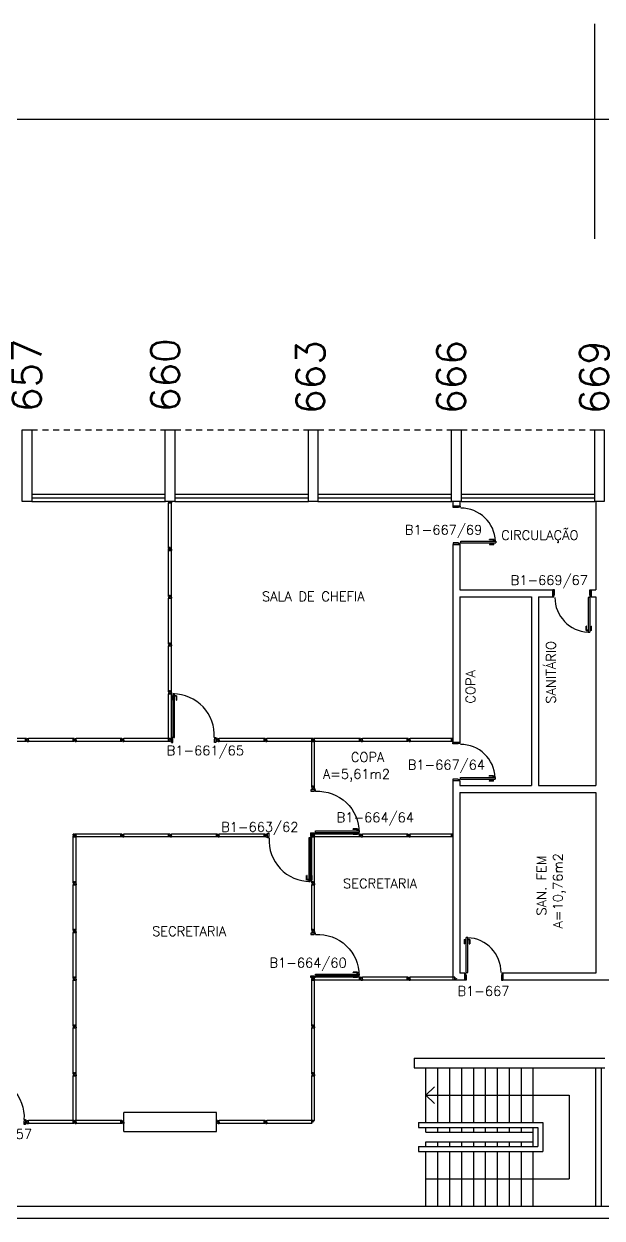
# Model space of a CAD drawing. Header units: millimetres. Extents: x 2308 to 2568, y 1142 to 1238.
# Drawn here: x 2513.47 to 2525.59, y 1211.99 to 1237.01 of the extents above; entities that cross this region are included whole.
import ezdxf

# ---------------------------------------------------------------- set-up
doc = ezdxf.new("R2010")
doc.units = ezdxf.units.MM
doc.linetypes.add('HIDDEN2', pattern=[0.1875, 0.125, -0.0625])
for name, color, linetype in [('1', 1, 'Continuous'), ('ALV', 2, 'Continuous'), ('AREA', 2, 'Continuous'), ('DIV', 2, 'Continuous'), ('ESC', 1, 'Continuous'), ('ESQ', 1, 'Continuous'), ('ESTR', 3, 'Continuous'), ('NOPILAR1', 2, 'Continuous'), ('PORTA', 2, 'Continuous'), ('PROJ', 1, 'HIDDEN2'), ('TEXTO', 2, 'Continuous'), ('TEXTO-ENDEREÇO', 2, 'Continuous'), ('USO1', 2, 'Continuous')]:
    doc.layers.add(name, color=color, linetype=linetype)
doc.styles.add('1', font='romans.shx')
doc.styles.add('NOPILAR', font='simplex.shx', dxfattribs={"height": 0.6})
doc.styles.add('UNB-100', font='simplex.shx', dxfattribs={"height": 0.2})
doc.styles.add('UNB-100-1', font='simplex.shx', dxfattribs={"height": 0.2})
doc.dimstyles.new('1-600', dxfattribs={"dimtxt": 1.1, "dimasz": 2.5, "dimexe": 2, "dimexo": 4, "dimgap": 0.2, "dimtad": 1, "dimdec": 0, "dimzin": 4, "dimdsep": 46, "dimlunit": 6, "dimtxsty": '1', "dimblk1": 'NONE', "dimblk2": 'NONE', "dimsah": 1, "dimcen": 0, "dimclrd": 2, "dimclre": 2, "dimclrt": 2, "dimadec": 0, "dimazin": 0, "dimtfac": 1, "dimtdec": 0, "dimtmove": 2, "dimatfit": 3, "dimldrblk": 'NONE', "dimfxl": 1, "dimtolj": 1, "dimtzin": 0, "dimarcsym": 0})

# ---------------------------------------------------------------- blocks, each defined once
blk = doc.blocks.new('PILAR-SLN')
blk.add_lwpolyline([(0.2, 0), (0.2, -1.5), (0, -1.5), (0, 0)], close=True)
blk = doc.blocks.new('DIVMT-SLN')
for p, q in [((-0.03, 0.03), (-0.03, 0.006)), ((-0.008, 0.03), (-0.03, 0.03)), ((-0.0185, 0.006), (-0.03, 0.006)), ((-0.0185, -0.006), (-0.0185, 0.006)), ((-0.008, 0.03), (-0.008, 0.02)), ((-0.008, 0.02), (0.008, 0.02)), ((-0.0051, 0), (0.0051, 0)), ((0.0051, 0), (-0.0051, 0)), ((-0.0051, 0), (0.0051, 0)), ((0, -0.0051), (0, 0.0051)), ((0, 0.0051), (0, -0.0051)), ((0.008, 0.03), (0.008, 0.02)), ((0.008, 0.03), (0.03, 0.03)), ((0.0205, 0.006), (0.03, 0.006)), ((0.0205, -0.006), (0.0205, 0.006)), ((0.0205, 0.006), (0.0205, -0.006)), ((0.0205, 0.006), (0.03, 0.006)), ((0.97, 0.03), (0.03, 0.03)), ((0.03, 0.006), (0.03, 0.03)), ((0.03, -0.03), (0.03, 0.03)), ((0.03, -0.005), (0.03, 0.005)), ((0.97, -0.03), (0.97, 0.03)), ((0.97, 0.03), (0.97, 0.009)), ((0.97, 0.009), (0.97, 0.027)), ((0.9795, 0.006), (0.97, 0.006)), ((0.97, -0.005), (0.97, 0.005)), ((0.9795, 0.006), (0.9795, -0.006)), ((1.0051, 0), (0.9949, 0)), ((1, 0.0051), (1, -0.0051)), ((-0.0185, -0.006), (-0.03, -0.006)), ((-0.03, -0.03), (-0.03, -0.006)), ((-0.008, -0.03), (-0.03, -0.03)), ((-0.008, -0.03), (-0.008, -0.02)), ((-0.008, -0.02), (0.008, -0.02)), ((0.008, -0.03), (0.008, -0.02)), ((0.008, -0.03), (0.03, -0.03)), ((0.0205, -0.006), (0.03, -0.006)), ((0.0205, -0.006), (0.03, -0.006)), ((0.03, -0.006), (0.03, -0.03)), ((0.97, -0.03), (0.03, -0.03)), ((0.9795, -0.006), (0.97, -0.006)), ((0.97, -0.009), (0.97, -0.027))]:
    blk.add_line(p, q)
blk = doc.blocks.new('PDV2D-SLN')
at = {"layer": 'DIV'}
for p, q in [((0.03, 0.05), (0.06, 0.05)), ((0.03, 0.035), (0.03, 0.05)), ((0.03, -0.035), (0.03, 0.035)), ((0.06, 0.05), (0.06, -0.02)), ((0.941, 0.05), (0.941, -0.02)), ((0.971, 0.05), (0.941, 0.05)), ((0.971, 0.035), (0.971, 0.05)), ((0.971, -0.035), (0.971, 0.035)), ((0.03, -0.05), (0.03, -0.035)), ((0.05, -0.05), (0.03, -0.05)), ((0.05, -0.02), (0.06, -0.02)), ((0.05, -0.02), (0.05, -0.05)), ((0.079, -0.05), (0.109, -0.05)), ((0.079, -0.05), (0.079, -0.965)), ((0.109, -0.05), (0.109, -0.965)), ((0.951, -0.02), (0.941, -0.02)), ((0.951, -0.02), (0.951, -0.05)), ((0.951, -0.05), (0.971, -0.05)), ((0.971, -0.05), (0.971, -0.035)), ((0.109, -0.965), (0.079, -0.965))]:
    blk.add_line(p, q, dxfattribs=at)
at = {"layer": 'DIV', "color": 1}
for p, q in [((0.036, -0.925), (0.036, -0.835)), ((0.046, -0.835), (0.036, -0.835)), ((0.036, -0.925), (0.076, -0.925)), ((0.046, -0.915), (0.046, -0.835)), ((0.046, -0.915), (0.076, -0.915)), ((0.141, -0.915), (0.111, -0.915)), ((0.151, -0.925), (0.111, -0.925)), ((0.141, -0.915), (0.141, -0.835)), ((0.141, -0.835), (0.151, -0.835)), ((0.151, -0.925), (0.151, -0.835))]:
    blk.add_line(p, q, dxfattribs=at)
blk.add_arc((0.076, -0.1), 0.864, 270.1564, 3.345, dxfattribs=at)
blk = doc.blocks.new('MTT-SLN')
for p, q in [((-0.008, 0.03), (-0.03, 0.03)), ((-0.03, 0.03), (-0.03, 0.006)), ((-0.0185, 0.006), (-0.03, 0.006)), ((-0.0185, -0.006), (-0.0185, 0.006)), ((-0.008, 0.03), (-0.008, 0.02)), ((-0.008, 0.02), (0.008, 0.02)), ((-0.0051, 0), (0.0051, 0)), ((0, -0.0051), (0, 0.0051)), ((0.008, 0.03), (0.03, 0.03)), ((0.008, 0.03), (0.008, 0.02)), ((0.0205, -0.006), (0.0205, 0.006)), ((0.0205, 0.006), (0.03, 0.006)), ((0.03, 0.006), (0.03, 0.03)), ((-0.03, -0.03), (-0.03, -0.006)), ((-0.0185, -0.006), (-0.03, -0.006)), ((-0.008, -0.03), (-0.03, -0.03)), ((-0.008, -0.02), (0.008, -0.02)), ((-0.008, -0.03), (-0.008, -0.02)), ((0.008, -0.03), (0.008, -0.02)), ((0.008, -0.03), (0.03, -0.03)), ((0.0205, -0.006), (0.03, -0.006)), ((0.03, -0.006), (0.03, -0.03))]:
    blk.add_line(p, q)
blk = doc.blocks.new('PDV2E-SLN')
at = {"layer": 'DIV', "color": 1}
for p, q in [((0.023, 0.925), (0.063, 0.925)), ((0.023, 0.925), (0.023, 0.835)), ((0.033, 0.835), (0.023, 0.835)), ((0.033, 0.915), (0.063, 0.915)), ((0.033, 0.915), (0.033, 0.835)), ((0.138, 0.925), (0.097, 0.925)), ((0.128, 0.915), (0.097, 0.915)), ((0.128, 0.915), (0.128, 0.835)), ((0.128, 0.835), (0.137, 0.835)), ((0.138, 0.925), (0.138, 0.835))]:
    blk.add_line(p, q, dxfattribs=at)
at = {"layer": 'DIV'}
for p, q in [((0.065, 0.05), (0.065, 0.965)), ((0.095, 0.965), (0.065, 0.965)), ((0.095, 0.05), (0.095, 0.965)), ((0.049, 0.05), (0.029, 0.05)), ((0.029, 0.05), (0.029, 0.035)), ((0.029, 0.035), (0.029, -0.035)), ((0.049, 0.02), (0.049, 0.05)), ((0.049, 0.02), (0.059, 0.02)), ((0.059, -0.05), (0.059, 0.02)), ((0.065, 0.05), (0.095, 0.05)), ((0.928, -0.05), (0.928, 0.02)), ((0.938, 0.02), (0.928, 0.02)), ((0.938, 0.05), (0.958, 0.05)), ((0.938, 0.02), (0.938, 0.05)), ((0.958, 0.05), (0.958, 0.035)), ((0.958, 0.035), (0.958, -0.035)), ((0.029, -0.035), (0.029, -0.05)), ((0.029, -0.05), (0.059, -0.05)), ((0.958, -0.05), (0.928, -0.05)), ((0.958, -0.035), (0.958, -0.05))]:
    blk.add_line(p, q, dxfattribs=at)
at = {"layer": 'DIV', "color": 1}
blk.add_arc((0.063, 0.1), 0.864, 356.655, 89.8436, dxfattribs=at)
blk = doc.blocks.new('DIVINI-SLN')
for p, q in [((-0.005, 0), (0.005, 0)), ((0.008, 0.02), (0, 0.02)), ((0, 0.001), (0, 0.02)), ((0, -0.005), (0, 0.005)), ((0, -0.02), (0, 0.001)), ((0.008, 0.03), (0.03, 0.03)), ((0.008, 0.03), (0.008, 0.02)), ((0.02, 0.006), (0.03, 0.006)), ((0.02, 0.006), (0.02, -0.006)), ((0.02, -0.004), (0.02, 0.004)), ((0.023, 0.006), (0.027, 0.006)), ((0.97, 0.03), (0.03, 0.03)), ((0.03, -0.03), (0.03, 0.03)), ((0.03, 0.009), (0.03, 0.027)), ((0.03, -0.005), (0.03, 0.005)), ((0.97, 0.03), (0.97, 0.009)), ((0.97, -0.03), (0.97, 0.03)), ((0.97, 0.009), (0.97, 0.027)), ((0.98, 0.006), (0.97, 0.006)), ((0.97, -0.005), (0.97, 0.005)), ((0.98, 0.006), (0.98, -0.006)), ((0.99, 0), (1.008, 0)), ((0.999, 0.006), (0.999, -0.006)), ((0, -0.02), (0.008, -0.02)), ((0.008, -0.03), (0.008, -0.02)), ((0.008, -0.03), (0.03, -0.03)), ((0.02, -0.006), (0.03, -0.006)), ((0.023, -0.006), (0.027, -0.006)), ((0.03, -0.009), (0.03, -0.027)), ((0.97, -0.03), (0.03, -0.03)), ((0.98, -0.006), (0.97, -0.006)), ((0.97, -0.009), (0.97, -0.027))]:
    blk.add_line(p, q)
blk = doc.blocks.new('MTINI-SLN')
for p, q in [((-0.03, 0.008), (-0.03, 0.03)), ((0.03, 0.03), (-0.03, 0.03)), ((-0.03, 0.008), (-0.02, 0.008)), ((-0.009, 0.03), (-0.027, 0.03)), ((-0.02, 0.008), (-0.02, 0)), ((-0.001, 0), (-0.02, 0)), ((-0.006, 0.02), (-0.006, 0.03)), ((-0.006, 0.023), (-0.006, 0.027)), ((-0.006, 0.02), (0.006, 0.02)), ((0.005, 0.03), (-0.005, 0.03)), ((0.005, 0), (-0.005, 0)), ((0.004, 0.02), (-0.004, 0.02)), ((0.02, 0), (-0.001, 0)), ((0, -0.005), (0, 0.005)), ((0.006, 0.02), (0.006, 0.03)), ((0.006, 0.023), (0.006, 0.027)), ((0.009, 0.03), (0.027, 0.03)), ((0.03, 0.008), (0.02, 0.008)), ((0.02, 0), (0.02, 0.008)), ((0.03, 0.008), (0.03, 0.03))]:
    blk.add_line(p, q)
blk = doc.blocks.new('PD80-SLN')
at = {"color": 1}
for p, q in [((-0.777, 0.01), (-0.777, -0.03)), ((-0.777, 0.01), (-0.687, 0.01)), ((-0.687, 0), (-0.687, 0.01)), ((-0.777, -0.105), (-0.777, -0.065)), ((-0.777, -0.105), (-0.687, -0.105)), ((-0.767, 0), (-0.767, -0.03)), ((-0.767, 0), (-0.687, 0)), ((-0.767, -0.095), (-0.767, -0.065)), ((-0.767, -0.095), (-0.687, -0.095)), ((-0.687, -0.095), (-0.687, -0.105))]:
    blk.add_line(p, q, dxfattribs=at)
at = {"color": 2}
for p, q in [((-0.075, 0), (0.075, 0)), ((-0.075, 0), (-0.075, -0.02)), ((0.075, -0.03), (0.075, 0)), ((-0.817, -0.065), (-0.817, -0.03)), ((-0.085, -0.03), (-0.817, -0.03)), ((-0.085, -0.065), (-0.817, -0.065)), ((-0.085, -0.03), (-0.085, -0.065)), ((-0.075, -0.02), (-0.04, -0.02)), ((-0.04, -0.03), (-0.04, -0.02)), ((-0.04, -0.03), (0.075, -0.03)), ((-0.075, -0.781), (-0.04, -0.781)), ((-0.075, -0.801), (-0.075, -0.781)), ((-0.075, -0.801), (0.075, -0.801)), ((-0.075, -0.802), (0.075, -0.802)), ((-0.04, -0.771), (0.075, -0.771)), ((-0.04, -0.771), (-0.04, -0.781)), ((0.075, -0.771), (0.075, -0.801))]:
    blk.add_line(p, q, dxfattribs=at)
at = {"color": 1}
blk.add_arc((-0.085, -0.03), 0.731, 182.6571, 270, dxfattribs=at)
blk = doc.blocks.new('PE80-SLN')
at = {"color": 2}
for p, q in [((0.075, 0), (-0.075, 0)), ((-0.075, -0.03), (-0.075, 0)), ((0.075, 0), (0.075, -0.02)), ((0.04, -0.03), (-0.075, -0.03)), ((0.075, -0.02), (0.04, -0.02)), ((0.04, -0.03), (0.04, -0.02)), ((0.085, -0.03), (0.817, -0.03)), ((0.085, -0.03), (0.085, -0.065)), ((0.085, -0.065), (0.817, -0.065)), ((0.817, -0.065), (0.817, -0.03)), ((0.04, -0.771), (-0.075, -0.771)), ((-0.075, -0.771), (-0.075, -0.801)), ((0.075, -0.801), (-0.075, -0.801)), ((0.075, -0.802), (-0.075, -0.802)), ((0.04, -0.771), (0.04, -0.781)), ((0.075, -0.781), (0.04, -0.781)), ((0.075, -0.801), (0.075, -0.781))]:
    blk.add_line(p, q, dxfattribs=at)
at = {"color": 1}
for p, q in [((0.777, 0.01), (0.687, 0.01)), ((0.687, 0), (0.687, 0.01)), ((0.777, 0.01), (0.777, -0.03)), ((0.767, 0), (0.687, 0)), ((0.767, -0.095), (0.687, -0.095)), ((0.687, -0.095), (0.687, -0.105)), ((0.777, -0.105), (0.687, -0.105)), ((0.767, 0), (0.767, -0.03)), ((0.767, -0.095), (0.767, -0.065)), ((0.777, -0.105), (0.777, -0.065))]:
    blk.add_line(p, q, dxfattribs=at)
blk.add_arc((0.085, -0.03), 0.731, 270, 357.3429, dxfattribs=at)
blk = doc.blocks.new('*D80')
at = {"layer": 'USO1', "color": 2, "lineweight": -2, "transparency": 16777216}
for p, q in [((2477.526, 1232.506), (2477.526, 1237.006)), ((2525.431, 1232.506), (2525.431, 1237.006)), ((2525.431, 1235.006), (2477.526, 1235.006))]:
    blk.add_line(p, q, dxfattribs=at)
at = {"layer": 'USO1', "color": 2, "transparency": 16777216, "insert": (2501.479, 1235.756), "char_height": 1.1, "attachment_point": 5, "rotation": 360, "style": '1'}
blk.add_mtext('\\A1;História', dxfattribs=at)
blk = doc.blocks.new('_NONE')
at = {"color": 0, "linetype": 'ByBlock'}
blk.add_circle((0, 0), 0.25, dxfattribs=at)

msp = doc.modelspace()

# ---------------------------------------------------------------- linework, layer by layer
at = {"layer": 'ALV'}
for p, q in [((2522.456, 1227.006), (2522.456, 1226.906)), ((2522.606, 1226.906), (2522.456, 1226.906)), ((2522.606, 1227.006), (2522.606, 1226.906)), ((2525.456, 1227.006), (2525.456, 1225.156)), ((2522.456, 1226.105), (2522.456, 1221.958)), ((2522.456, 1226.105), (2522.606, 1226.105)), ((2522.606, 1226.105), (2522.606, 1225.156)), ((2522.606, 1225.156), (2524.555, 1225.156)), ((2524.555, 1225.156), (2524.555, 1225.006)), ((2525.356, 1225.156), (2525.456, 1225.156)), ((2525.356, 1225.156), (2525.356, 1225.006)), ((2522.606, 1225.006), (2524.106, 1225.006)), ((2522.606, 1225.006), (2522.606, 1221.958)), ((2524.106, 1225.006), (2524.106, 1221.056)), ((2524.256, 1225.006), (2524.555, 1225.006)), ((2524.256, 1225.006), (2524.256, 1221.056)), ((2525.356, 1225.006), (2525.456, 1225.006)), ((2525.456, 1225.006), (2525.456, 1221.056)), ((2522.606, 1221.958), (2522.456, 1221.958)), ((2522.456, 1221.156), (2522.456, 1216.978)), ((2522.606, 1221.156), (2522.456, 1221.156)), ((2522.606, 1221.156), (2522.606, 1221.056)), ((2522.606, 1221.056), (2524.106, 1221.056)), ((2522.606, 1220.906), (2525.456, 1220.906)), ((2522.606, 1220.906), (2522.606, 1217.128)), ((2524.256, 1221.056), (2525.456, 1221.056)), ((2525.456, 1220.906), (2525.456, 1217.128)), ((2522.706, 1217.128), (2522.606, 1217.128)), ((2522.706, 1216.978), (2522.706, 1217.128)), ((2525.456, 1217.128), (2523.508, 1217.128)), ((2523.508, 1216.978), (2523.508, 1217.128)), ((2522.706, 1216.978), (2522.456, 1216.978)), ((2527.555, 1216.978), (2523.508, 1216.978)), ((2521.645, 1215.345), (2525.646, 1215.345)), ((2521.645, 1215.345), (2521.645, 1215.145)), ((2521.645, 1215.145), (2525.646, 1215.145)), ((2525.446, 1215.145), (2525.446, 1212.245)), ((2525.566, 1215.145), (2525.566, 1212.245)), ((2324.472, 1212.245), (2546.431, 1212.245)), ((2324.472, 1211.995), (2546.481, 1211.995))]:
    msp.add_line(p, q, dxfattribs=at)
at = {"layer": 'DIV'}
for p, q in [((2521.523, 1222.038), (2521.501, 1222.038)), ((2521.501, 1222.038), (2521.501, 1222.014)), ((2521.513, 1222.014), (2521.501, 1222.014)), ((2521.501, 1221.978), (2521.501, 1222.002)), ((2521.513, 1222.002), (2521.501, 1222.002)), ((2521.523, 1221.978), (2521.501, 1221.978)), ((2521.513, 1222.002), (2521.513, 1222.014)), ((2521.523, 1222.038), (2521.523, 1222.028)), ((2521.523, 1222.028), (2521.539, 1222.028)), ((2521.523, 1221.988), (2521.539, 1221.988)), ((2521.523, 1221.978), (2521.523, 1221.988)), ((2521.526, 1222.008), (2521.536, 1222.008)), ((2521.536, 1222.008), (2521.526, 1222.008)), ((2521.526, 1222.008), (2521.536, 1222.008)), ((2521.531, 1222.013), (2521.531, 1222.002)), ((2521.531, 1222.002), (2521.531, 1222.013)), ((2521.539, 1222.038), (2521.561, 1222.038)), ((2521.539, 1222.038), (2521.539, 1222.028)), ((2521.539, 1221.978), (2521.539, 1221.988)), ((2521.539, 1221.978), (2521.561, 1221.978)), ((2521.552, 1222.014), (2521.561, 1222.014)), ((2521.552, 1222.014), (2521.552, 1222.002)), ((2521.552, 1222.002), (2521.552, 1222.014)), ((2521.552, 1222.014), (2521.561, 1222.014)), ((2521.552, 1222.002), (2521.561, 1222.002)), ((2521.552, 1222.002), (2521.561, 1222.002)), ((2521.561, 1221.978), (2521.561, 1222.038)), ((2521.561, 1222.014), (2521.561, 1222.038)), ((2522.427, 1222.038), (2521.561, 1222.038)), ((2521.561, 1222.003), (2521.561, 1222.013)), ((2521.561, 1222.002), (2521.561, 1221.978)), ((2522.427, 1221.978), (2521.561, 1221.978)), ((2522.427, 1222.038), (2522.427, 1222.017)), ((2522.427, 1221.978), (2522.427, 1222.038)), ((2522.427, 1222.017), (2522.427, 1222.035)), ((2522.436, 1222.014), (2522.427, 1222.014)), ((2522.427, 1222.003), (2522.427, 1222.013)), ((2522.436, 1222.002), (2522.427, 1222.002)), ((2522.427, 1221.999), (2522.427, 1221.981)), ((2522.436, 1222.014), (2522.436, 1222.002)), ((2522.462, 1222.008), (2522.451, 1222.008)), ((2522.457, 1222.013), (2522.457, 1222.002)), ((2519.501, 1221.038), (2519.525, 1221.038)), ((2519.501, 1221.016), (2519.501, 1221.038)), ((2519.501, 1221.016), (2519.511, 1221.016)), ((2519.501, 1221), (2519.501, 1220.978)), ((2519.501, 1221), (2519.511, 1221)), ((2519.501, 1220.978), (2519.561, 1220.978)), ((2519.525, 1220.978), (2519.501, 1220.978)), ((2519.511, 1221.016), (2519.511, 1221)), ((2519.525, 1221.026), (2519.525, 1221.038)), ((2519.525, 1221.026), (2519.537, 1221.026)), ((2519.525, 1220.987), (2519.525, 1220.978)), ((2519.537, 1220.987), (2519.525, 1220.987)), ((2519.525, 1220.987), (2519.525, 1220.978)), ((2519.525, 1220.987), (2519.537, 1220.987)), ((2519.536, 1221.008), (2519.526, 1221.008)), ((2519.526, 1221.008), (2519.536, 1221.008)), ((2519.526, 1220.978), (2519.536, 1220.978)), ((2519.531, 1221.013), (2519.531, 1221.002)), ((2519.531, 1221.002), (2519.531, 1221.013)), ((2519.531, 1221.013), (2519.531, 1221.002)), ((2519.561, 1221.038), (2519.537, 1221.038)), ((2519.537, 1221.026), (2519.537, 1221.038)), ((2519.537, 1220.987), (2519.537, 1220.978)), ((2519.537, 1220.987), (2519.537, 1220.978)), ((2519.537, 1220.978), (2519.561, 1220.978)), ((2519.551, 1221.016), (2519.551, 1221)), ((2519.561, 1221.016), (2519.551, 1221.016)), ((2519.561, 1221), (2519.551, 1221)), ((2519.561, 1221.016), (2519.561, 1221.038)), ((2519.561, 1221), (2519.561, 1220.978)), ((2521.523, 1220.038), (2521.501, 1220.038)), ((2521.501, 1220.038), (2521.501, 1220.014)), ((2521.513, 1220.014), (2521.501, 1220.014)), ((2521.501, 1219.978), (2521.501, 1220.002)), ((2521.513, 1220.002), (2521.501, 1220.002)), ((2521.523, 1219.978), (2521.501, 1219.978)), ((2521.513, 1220.002), (2521.513, 1220.014)), ((2521.523, 1220.038), (2521.523, 1220.028)), ((2521.523, 1220.028), (2521.539, 1220.028)), ((2521.523, 1219.988), (2521.539, 1219.988)), ((2521.523, 1219.978), (2521.523, 1219.988)), ((2521.526, 1220.008), (2521.536, 1220.008)), ((2521.536, 1220.008), (2521.526, 1220.008)), ((2521.526, 1220.008), (2521.536, 1220.008)), ((2521.531, 1220.013), (2521.531, 1220.002)), ((2521.531, 1220.002), (2521.531, 1220.013)), ((2521.539, 1220.038), (2521.561, 1220.038)), ((2521.539, 1220.038), (2521.539, 1220.028)), ((2521.539, 1219.978), (2521.539, 1219.988)), ((2521.539, 1219.978), (2521.561, 1219.978)), ((2521.552, 1220.014), (2521.561, 1220.014)), ((2521.552, 1220.014), (2521.552, 1220.002)), ((2521.552, 1220.002), (2521.552, 1220.014)), ((2521.552, 1220.014), (2521.561, 1220.014)), ((2521.552, 1220.002), (2521.561, 1220.002)), ((2521.552, 1220.002), (2521.561, 1220.002)), ((2521.561, 1219.978), (2521.561, 1220.038)), ((2521.561, 1220.014), (2521.561, 1220.038)), ((2522.426, 1220.038), (2521.561, 1220.038)), ((2521.561, 1220.003), (2521.561, 1220.013)), ((2521.561, 1220.002), (2521.561, 1219.978)), ((2522.426, 1219.978), (2521.561, 1219.978)), ((2522.426, 1220.038), (2522.426, 1220.017)), ((2522.426, 1219.978), (2522.426, 1220.038)), ((2522.426, 1220.017), (2522.426, 1220.035)), ((2522.435, 1220.014), (2522.426, 1220.014)), ((2522.426, 1220.003), (2522.426, 1220.013)), ((2522.435, 1220.002), (2522.426, 1220.002)), ((2522.426, 1219.999), (2522.426, 1219.981)), ((2522.435, 1220.014), (2522.435, 1220.002)), ((2522.461, 1220.008), (2522.451, 1220.008)), ((2522.456, 1220.013), (2522.456, 1220.002)), ((2519.501, 1218.038), (2519.525, 1218.038)), ((2519.501, 1218.016), (2519.501, 1218.038)), ((2519.501, 1218.016), (2519.511, 1218.016)), ((2519.501, 1218), (2519.501, 1217.978)), ((2519.501, 1218), (2519.511, 1218)), ((2519.501, 1217.978), (2519.561, 1217.978)), ((2519.525, 1217.978), (2519.501, 1217.978)), ((2519.511, 1218.016), (2519.511, 1218)), ((2519.525, 1218.026), (2519.525, 1218.038)), ((2519.525, 1218.026), (2519.537, 1218.026)), ((2519.525, 1217.987), (2519.525, 1217.978)), ((2519.537, 1217.987), (2519.525, 1217.987)), ((2519.525, 1217.987), (2519.525, 1217.978)), ((2519.525, 1217.987), (2519.537, 1217.987)), ((2519.536, 1218.008), (2519.526, 1218.008)), ((2519.526, 1218.008), (2519.536, 1218.008)), ((2519.526, 1217.978), (2519.536, 1217.978)), ((2519.531, 1218.013), (2519.531, 1218.002)), ((2519.531, 1218.002), (2519.531, 1218.013)), ((2519.531, 1218.013), (2519.531, 1218.002)), ((2519.561, 1218.038), (2519.537, 1218.038)), ((2519.537, 1218.026), (2519.537, 1218.038)), ((2519.537, 1217.987), (2519.537, 1217.978)), ((2519.537, 1217.987), (2519.537, 1217.978)), ((2519.537, 1217.978), (2519.561, 1217.978)), ((2519.551, 1218.016), (2519.551, 1218)), ((2519.561, 1218.016), (2519.551, 1218.016)), ((2519.561, 1218), (2519.551, 1218)), ((2519.561, 1218.016), (2519.561, 1218.038)), ((2519.561, 1218), (2519.561, 1217.978)), ((2517.501, 1214.208), (2515.561, 1214.208)), ((2515.561, 1213.808), (2515.561, 1214.208)), ((2517.501, 1213.808), (2517.501, 1214.208)), ((2515.523, 1214.038), (2515.501, 1214.038)), ((2515.501, 1214.038), (2515.501, 1214.014)), ((2515.513, 1214.014), (2515.501, 1214.014)), ((2515.501, 1213.978), (2515.501, 1214.002)), ((2515.513, 1214.002), (2515.501, 1214.002)), ((2515.523, 1213.978), (2515.501, 1213.978)), ((2515.513, 1214.002), (2515.513, 1214.014)), ((2515.523, 1214.038), (2515.523, 1214.028)), ((2515.523, 1214.028), (2515.539, 1214.028)), ((2515.523, 1213.988), (2515.539, 1213.988)), ((2515.523, 1213.978), (2515.523, 1213.988)), ((2515.526, 1214.008), (2515.536, 1214.008)), ((2515.536, 1214.008), (2515.526, 1214.008)), ((2515.526, 1214.008), (2515.536, 1214.008)), ((2515.531, 1214.013), (2515.531, 1214.002)), ((2515.531, 1214.002), (2515.531, 1214.013)), ((2515.539, 1214.038), (2515.561, 1214.038)), ((2515.539, 1214.038), (2515.539, 1214.028)), ((2515.539, 1213.978), (2515.539, 1213.988)), ((2515.539, 1213.978), (2515.561, 1213.978)), ((2515.552, 1214.014), (2515.561, 1214.014)), ((2515.552, 1214.014), (2515.552, 1214.002)), ((2515.552, 1214.002), (2515.552, 1214.014)), ((2515.552, 1214.014), (2515.561, 1214.014)), ((2515.552, 1214.002), (2515.561, 1214.002)), ((2515.552, 1214.002), (2515.561, 1214.002)), ((2515.561, 1213.978), (2515.561, 1214.038)), ((2515.561, 1214.014), (2515.561, 1214.038)), ((2515.561, 1214.003), (2515.561, 1214.013)), ((2515.561, 1214.002), (2515.561, 1213.978)), ((2515.561, 1213.808), (2517.501, 1213.808))]:
    msp.add_line(p, q, dxfattribs=at)
at = {"layer": 'ESC'}
for p, q in [((2521.894, 1213.995), (2521.894, 1215.145)), ((2522.144, 1213.995), (2522.144, 1215.145)), ((2522.394, 1213.995), (2522.394, 1215.145)), ((2522.644, 1213.995), (2522.644, 1215.145)), ((2522.894, 1213.995), (2522.894, 1215.145)), ((2523.144, 1213.995), (2523.144, 1215.145)), ((2523.394, 1213.995), (2523.394, 1215.145)), ((2523.644, 1213.995), (2523.644, 1215.145)), ((2523.894, 1213.995), (2523.894, 1215.145)), ((2524.144, 1213.995), (2524.144, 1215.145)), ((2521.894, 1214.57), (2522.071, 1214.747)), ((2521.894, 1214.57), (2524.894, 1214.57)), ((2521.894, 1214.57), (2522.071, 1214.394)), ((2524.894, 1214.57), (2524.894, 1212.819)), ((2521.741, 1213.995), (2524.341, 1213.995)), ((2521.741, 1213.995), (2521.741, 1213.895)), ((2521.741, 1213.895), (2524.241, 1213.895)), ((2521.894, 1213.795), (2521.894, 1213.895)), ((2522.144, 1213.795), (2522.144, 1213.895)), ((2522.394, 1213.795), (2522.394, 1213.895)), ((2522.644, 1213.795), (2522.644, 1213.895)), ((2522.894, 1213.795), (2522.894, 1213.895)), ((2523.144, 1213.795), (2523.144, 1213.895)), ((2523.394, 1213.795), (2523.394, 1213.895)), ((2523.644, 1213.795), (2523.644, 1213.895)), ((2523.894, 1213.795), (2523.894, 1213.895)), ((2524.144, 1213.492), (2524.144, 1213.895)), ((2524.241, 1213.895), (2524.241, 1213.492)), ((2524.341, 1213.995), (2524.341, 1213.392)), ((2521.894, 1213.795), (2522.386, 1213.795)), ((2521.894, 1213.592), (2524.144, 1213.592)), ((2521.894, 1213.492), (2521.894, 1213.592)), ((2522.144, 1213.492), (2522.144, 1213.592)), ((2522.386, 1213.795), (2523.172, 1213.795)), ((2522.394, 1213.492), (2522.394, 1213.592)), ((2522.644, 1213.492), (2522.644, 1213.592)), ((2522.894, 1213.492), (2522.894, 1213.592)), ((2523.107, 1213.795), (2523.384, 1213.795)), ((2523.144, 1213.492), (2523.144, 1213.592)), ((2523.384, 1213.795), (2524.144, 1213.795)), ((2523.394, 1213.492), (2523.394, 1213.592)), ((2523.644, 1213.492), (2523.644, 1213.592)), ((2523.894, 1213.492), (2523.894, 1213.592)), ((2521.741, 1213.492), (2524.241, 1213.492)), ((2521.741, 1213.492), (2521.741, 1213.392)), ((2521.741, 1213.392), (2524.341, 1213.392)), ((2521.894, 1212.245), (2521.894, 1213.392)), ((2522.144, 1212.245), (2522.144, 1213.392)), ((2522.394, 1212.245), (2522.394, 1213.392)), ((2522.644, 1212.245), (2522.644, 1213.392)), ((2522.894, 1212.245), (2522.894, 1213.392)), ((2523.144, 1212.245), (2523.144, 1213.392)), ((2523.394, 1212.245), (2523.394, 1213.392)), ((2523.644, 1212.245), (2523.644, 1213.392)), ((2523.894, 1212.245), (2523.894, 1213.392)), ((2524.144, 1212.245), (2524.144, 1213.392)), ((2521.894, 1212.819), (2524.894, 1212.819))]:
    msp.add_line(p, q, dxfattribs=at)
at = {"layer": 'ESQ'}
for p, q in [((2513.631, 1227.156), (2516.433, 1227.156)), ((2513.631, 1227.081), (2516.433, 1227.081)), ((2516.631, 1227.156), (2519.433, 1227.156)), ((2516.631, 1227.081), (2519.433, 1227.081)), ((2519.631, 1227.156), (2522.433, 1227.156)), ((2519.631, 1227.081), (2522.433, 1227.081)), ((2522.631, 1227.156), (2525.431, 1227.156)), ((2522.631, 1227.081), (2525.431, 1227.081)), ((2513.631, 1227.006), (2516.433, 1227.006)), ((2516.631, 1227.006), (2519.433, 1227.006)), ((2519.631, 1227.006), (2522.433, 1227.006)), ((2522.631, 1227.006), (2525.433, 1227.006))]:
    msp.add_line(p, q, dxfattribs=at)
at = {"layer": 'PROJ'}
for p, q in [((2513.631, 1228.506), (2516.431, 1228.506)), ((2516.631, 1228.506), (2519.431, 1228.506)), ((2519.631, 1228.506), (2522.431, 1228.506)), ((2522.631, 1228.506), (2525.431, 1228.506))]:
    msp.add_line(p, q, dxfattribs=at)
at = {"layer": 'USO1'}
msp.add_line((2528.431, 1235.006), (2525.431, 1235.006), dxfattribs=at)

# ---------------------------------------------------------------- block references
at = {"layer": '1', "xscale": -1, "rotation": 270}
for p in [(2519.531, 1220.008), (2519.531, 1217.008)]:
    msp.add_blockref('PDV2E-SLN', p, dxfattribs=at)
at = {"layer": 'DIV'}
for name, p, rotation in [('DIVINI-SLN', (2516.531, 1227.006), 270), ('DIVMT-SLN', (2516.531, 1226.008), 270), ('DIVMT-SLN', (2516.531, 1225.008), 270), ('DIVMT-SLN', (2516.531, 1224.008), 270), ('DIVMT-SLN', (2516.531, 1223.008), 270), ('DIVMT-SLN', (2519.531, 1222.008), 270), ('MTINI-SLN', (2522.457, 1222.008), 90), ('DIVMT-SLN', (2514.531, 1220.008), 270), ('PDV2E-SLN', (2519.531, 1220.008), 180), ('DIVMT-SLN', (2519.531, 1220.008), 270), ('MTINI-SLN', (2522.456, 1220.008), 90), ('DIVMT-SLN', (2514.531, 1219.008), 270), ('DIVMT-SLN', (2519.531, 1219.008), 270), ('DIVMT-SLN', (2514.531, 1218.008), 270), ('DIVMT-SLN', (2514.531, 1217.008), 270), ('DIVMT-SLN', (2519.531, 1217.008), 270), ('DIVMT-SLN', (2514.531, 1216.008), 270), ('DIVMT-SLN', (2519.531, 1216.008), 270), ('DIVMT-SLN', (2514.531, 1215.008), 270), ('DIVMT-SLN', (2519.531, 1215.008), 270)]:
    msp.add_blockref(name, p, dxfattribs=dict(at, rotation=rotation))
for name, p in [('MTT-SLN', (2516.531, 1226.008)), ('PDV2E-SLN', (2516.531, 1222.008)), ('DIVMT-SLN', (2512.531, 1222.008)), ('DIVMT-SLN', (2513.531, 1222.008)), ('DIVMT-SLN', (2514.531, 1222.008)), ('DIVMT-SLN', (2515.531, 1222.008)), ('MTT-SLN', (2516.531, 1222.008)), ('DIVMT-SLN', (2517.531, 1222.008)), ('DIVMT-SLN', (2518.531, 1222.008)), ('DIVMT-SLN', (2519.531, 1222.008)), ('DIVMT-SLN', (2520.531, 1222.008)), ('DIVMT-SLN', (2514.531, 1220.008)), ('DIVMT-SLN', (2515.531, 1220.008)), ('DIVMT-SLN', (2516.531, 1220.008)), ('DIVMT-SLN', (2517.531, 1220.008)), ('MTT-SLN', (2517.531, 1220.008)), ('MTT-SLN', (2518.531, 1220.008)), ('DIVMT-SLN', (2519.531, 1220.008)), ('DIVMT-SLN', (2520.531, 1220.008)), ('DIVMT-SLN', (2519.531, 1217.008)), ('DIVMT-SLN', (2520.531, 1217.008)), ('DIVMT-SLN', (2521.531, 1217.008)), ('DIVMT-SLN', (2513.531, 1214.008)), ('DIVMT-SLN', (2514.531, 1214.008)), ('DIVMT-SLN', (2517.531, 1214.008)), ('DIVMT-SLN', (2518.531, 1214.008))]:
    msp.add_blockref(name, p, dxfattribs=at)
at = {"layer": 'DIV', "xscale": -1, "rotation": 180}
msp.add_blockref('PDV2D-SLN', (2512.531, 1214.008), dxfattribs=at)
at = {"layer": 'ESTR'}
for p in [(2513.431, 1228.506), (2516.431, 1228.506), (2519.431, 1228.506), (2522.431, 1228.506), (2525.431, 1228.506)]:
    msp.add_blockref('PILAR-SLN', p, dxfattribs=at)
at = {"layer": 'PORTA'}
for name, p, rotation in [('PD80-SLN', (2522.538, 1226.105), 180), ('PE80-SLN', (2525.356, 1225.081), 270), ('PD80-SLN', (2522.531, 1221.156), 180), ('PE80-SLN', (2522.706, 1217.053), 90)]:
    msp.add_blockref(name, p, dxfattribs=dict(at, rotation=rotation))

# ---------------------------------------------------------------- texts
at = {"layer": 'AREA', "style": 'UNB-100'}
msp.add_text('A=5,61m2', height=0.2, dxfattribs=at).set_placement((2519.735, 1221.196))
msp.add_text('A=10,76m2', height=0.2, rotation=90, dxfattribs=at).set_placement((2524.759, 1218.062))
at = {"layer": 'NOPILAR1', "style": 'NOPILAR'}
for s, p in [('657', (2513.829, 1228.876)), ('657', (2513.829, 1228.876)), ('660', (2516.729, 1228.876)), ('660', (2516.729, 1228.876)), ('663', (2519.771, 1228.837)), ('663', (2519.771, 1228.837)), ('666', (2522.721, 1228.837)), ('666', (2522.721, 1228.837)), ('669', (2525.721, 1228.837)), ('669', (2525.721, 1228.837))]:
    msp.add_text(s, height=0.6, rotation=90, dxfattribs=at).set_placement(p)
at = {"layer": 'TEXTO', "style": 'UNB-100'}
msp.add_text('CIRCULAÇÃO', height=0.2, dxfattribs=at).set_placement((2523.471, 1226.197))
at = {"layer": 'TEXTO', "linetype": 'Continuous', "style": 'UNB-100'}
for s, p in [('SALA DE CHEFIA', (2518.458, 1224.916)), ('COPA', (2520.319, 1221.55)), ('SECRETARIA', (2520.156, 1218.903)), ('SECRETARIA', (2516.155, 1217.903))]:
    msp.add_text(s, height=0.2, dxfattribs=at).set_placement(p)
for s, p in [('SANITÁRIO', (2524.613, 1222.77)), ('COPA', (2522.927, 1222.77))]:
    msp.add_text(s, height=0.2, rotation=90, dxfattribs=at).set_placement(p)
at = {"layer": 'TEXTO', "style": 'UNB-100'}
msp.add_text('SAN. FEM', height=0.2, rotation=90, dxfattribs=at).set_placement((2524.415, 1218.331))
at = {"layer": 'TEXTO-ENDEREÇO', "style": 'UNB-100-1'}
for s, p in [('B1-667/69', (2521.453, 1226.311)), ('B1-669/67', (2523.669, 1225.256)), ('B1-661/65', (2516.46, 1221.688)), ('B1-667/64', (2521.512, 1221.39)), ('B1-663/62', (2517.602, 1220.086)), ('B1-664/64', (2520.023, 1220.287)), ('B1-664/60', (2518.613, 1217.243)), ('B1-667', (2522.555, 1216.65)), ('B1-657', (2512.549, 1213.655))]:
    msp.add_text(s, height=0.2, dxfattribs=at).set_placement(p)

# ---------------------------------------------------------------- dimensions: what is measured, and where the dimension line sits
at = {"layer": 'USO1'}
dim = msp.add_aligned_dim(p1=(2525.431, 1228.506), p2=(2477.526, 1228.506), distance=-6.5, text='História', dimstyle='1-600', dxfattribs=at)
dim.commit()
dim.dimension.update_dxf_attribs({"geometry": '*D80', "text_midpoint": (2501.479, 1235.756)})

doc.saveas('drawing.dxf')
